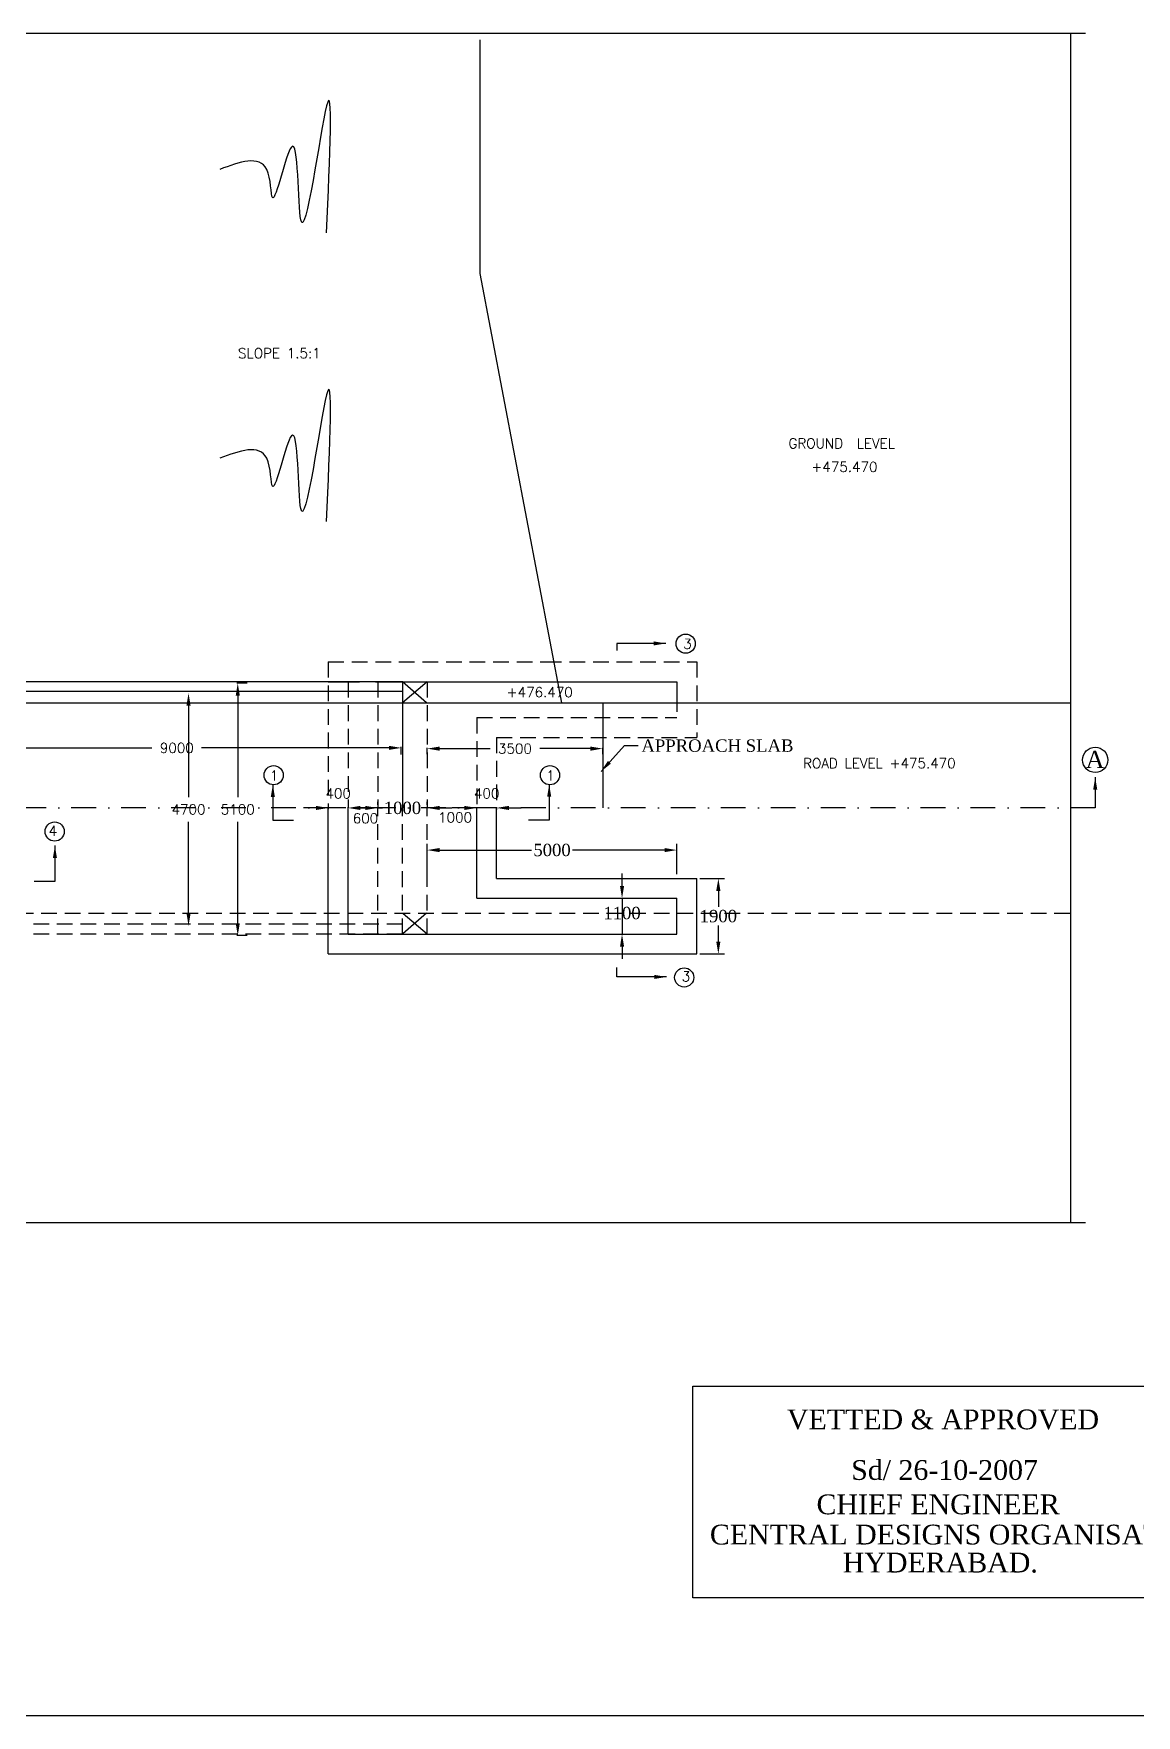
# Model space of a CAD drawing. Header units: millimetres. Extents: x -1426 to 1182, y 579 to 1915.
# Drawn here: x -897.4 to -674.5, y 1276.7 to 1616.6 of the extents above; entities that cross this region are included whole.
import ezdxf

# ---------------------------------------------------------------- set-up
doc = ezdxf.new("R2010")
doc.units = ezdxf.units.MM
doc.linetypes.add('DASHDOTX2', pattern=[2, 1, -0.5, 0, -0.5])
doc.linetypes.add('HIDDEN', pattern=[9.525, 6.35, -3.175])
doc.styles.add('ROMANS', font='romans')
doc.styles.get("Standard").update_dxf_attribs({"font": 'times.ttf'})
doc.styles.add('TIMES NEW ROMAN', font='times.ttf')
doc.dimstyles.new('ISO-25', dxfattribs={"dimtxt": 2.5, "dimasz": 2.5, "dimexe": 1.25, "dimexo": 0.625, "dimtad": 0, "dimtih": 1, "dimtoh": 1, "dimlfac": 100, "dimtxsty": 'TIMES NEW ROMAN', "dimcen": 2.5, "dimadec": 0, "dimazin": 0, "dimtfac": 1, "dimtmove": 0, "dimatfit": 3, "dimfxl": 1, "dimarcsym": 0})
doc.dimstyles.get("Standard").update_dxf_attribs({"dimtxt": 2, "dimasz": 2.5, "dimexe": 0.18, "dimexo": 0.18, "dimgap": 1.5, "dimtad": 0, "dimtih": 1, "dimtoh": 1, "dimdec": 0, "dimlfac": 100, "dimzin": 0, "dimdsep": 46, "dimtxsty": 'ROMANS', "dimcen": 0.09, "dimadec": 0, "dimazin": 0, "dimtfac": 1, "dimtdec": 0, "dimtofl": 0, "dimtmove": 1, "dimatfit": 1, "dimfxl": 1, "dimtolj": 1, "dimtzin": 0, "dimarcsym": 0})
doc.dimstyles.new('STANDARD$0', dxfattribs={"dimscale": 88.888889, "dimtxt": 0.02, "dimasz": 0.02, "dimexe": 0.1, "dimexo": 0.1, "dimgap": 0.09, "dimtad": 2, "dimtih": 1, "dimtoh": 1, "dimdec": 0, "dimzin": 1, "dimdsep": 46, "dimtxsty": 'Standard', "dimcen": 0.09, "dimadec": 0, "dimazin": 0, "dimtfac": 1, "dimtdec": 4, "dimtofl": 0, "dimtmove": 0, "dimatfit": 3, "dimfxl": 1, "dimtolj": 1, "dimtzin": 1, "dimarcsym": 0})

# ---------------------------------------------------------------- blocks, each defined once
blk = doc.blocks.new('*D105')
at = {"color": 0, "lineweight": -2, "transparency": 16777216}
for p, q in [((-913.87, 1470.9), (-913.87, 1472.41)), ((-911.37, 1472.23), (-873.51, 1472.23)), ((-825.61, 1472.23), (-863.47, 1472.23)), ((-823.11, 1470.9), (-823.11, 1472.41))]:
    blk.add_line(p, q, dxfattribs=at)
at = {"color": 0, "transparency": 16777216}
for points in [[(-911.37, 1472.65), (-911.37, 1471.82), (-913.87, 1472.23)], [(-825.61, 1472.65), (-825.61, 1471.82), (-823.11, 1472.23)]]:
    blk.add_solid(points, dxfattribs=at)
at = {"layer": 'Defpoints', "color": 0, "transparency": 16777216}
for p in [(-913.87, 1472.23), (-913.87, 1470.72), (-823.11, 1470.72)]:
    blk.add_point(p, dxfattribs=at)
at = {"color": 0, "transparency": 16777216, "insert": (-868.49, 1472.23), "char_height": 2, "attachment_point": 5, "style": 'ROMANS'}
blk.add_mtext('\\A1;9000', dxfattribs=at)
blk = doc.blocks.new('*D130')
at = {"color": 0, "lineweight": -2, "transparency": 16777216}
for p, q in [((-866.12, 1480.79), (-866.12, 1462.29)), ((-866.12, 1438.79), (-866.12, 1457.29))]:
    blk.add_line(p, q, dxfattribs=at)
at = {"color": 0, "transparency": 16777216}
for points in [[(-866.53, 1480.79), (-865.7, 1480.79), (-866.12, 1483.29)], [(-866.53, 1438.79), (-865.7, 1438.79), (-866.12, 1436.29)]]:
    blk.add_solid(points, dxfattribs=at)
at = {"layer": 'Defpoints', "color": 0, "transparency": 16777216}
for p in [(-866.12, 1483.29), (-866.12, 1436.29), (-866.12, 1436.29)]:
    blk.add_point(p, dxfattribs=at)
at = {"color": 0, "transparency": 16777216, "insert": (-866.12, 1459.79), "char_height": 2, "attachment_point": 5, "style": 'ROMANS'}
blk.add_mtext('\\A1;4700', dxfattribs=at)
blk = doc.blocks.new('*D131')
at = {"color": 0, "lineweight": -2, "transparency": 16777216}
for p, q in [((-854.26, 1485.29), (-856.35, 1485.29)), ((-856.17, 1482.79), (-856.17, 1462.29)), ((-856.17, 1436.79), (-856.17, 1457.29)), ((-854.26, 1434.29), (-856.35, 1434.29))]:
    blk.add_line(p, q, dxfattribs=at)
at = {"color": 0, "transparency": 16777216}
for points in [[(-856.58, 1482.79), (-855.75, 1482.79), (-856.17, 1485.29)], [(-856.58, 1436.79), (-855.75, 1436.79), (-856.17, 1434.29)]]:
    blk.add_solid(points, dxfattribs=at)
at = {"layer": 'Defpoints', "color": 0, "transparency": 16777216}
for p in [(-854.08, 1485.29), (-856.17, 1434.29), (-854.08, 1434.29)]:
    blk.add_point(p, dxfattribs=at)
at = {"color": 0, "transparency": 16777216, "insert": (-856.17, 1459.79), "char_height": 2, "attachment_point": 5, "style": 'ROMANS'}
blk.add_mtext('\\A1;5100', dxfattribs=at)
blk = doc.blocks.new('*D143')
at = {"color": 0, "lineweight": -2, "transparency": 16777216}
for p, q in [((-810.35, 1460.1), (-812.85, 1460.1)), ((-807.85, 1458.31), (-807.85, 1460.28)), ((-803.85, 1458.31), (-803.85, 1460.28)), ((-801.35, 1460.1), (-798.85, 1460.1))]:
    blk.add_line(p, q, dxfattribs=at)
at = {"color": 0, "transparency": 16777216}
for points in [[(-810.35, 1460.51), (-810.35, 1459.68), (-807.85, 1460.1)], [(-801.35, 1460.51), (-801.35, 1459.68), (-803.85, 1460.1)]]:
    blk.add_solid(points, dxfattribs=at)
at = {"layer": 'Defpoints', "color": 0, "transparency": 16777216}
for p in [(-807.85, 1460.1), (-807.85, 1458.13), (-803.85, 1458.13)]:
    blk.add_point(p, dxfattribs=at)
at = {"color": 0, "transparency": 16777216, "insert": (-805.85, 1463.03), "char_height": 2, "attachment_point": 5, "style": 'ROMANS'}
blk.add_mtext('\\A1;400', dxfattribs=at)
blk = doc.blocks.new('*D144')
at = {"color": 0, "lineweight": -2, "transparency": 16777216}
for p, q in [((-827.87, 1460.72), (-827.87, 1461.34)), ((-817.87, 1460.72), (-817.87, 1461.34)), ((-830.37, 1460.09), (-832.87, 1460.09)), ((-827.87, 1460.09), (-826.91, 1460.09)), ((-817.87, 1460.09), (-818.84, 1460.09)), ((-815.37, 1460.09), (-812.87, 1460.09))]:
    blk.add_line(p, q, dxfattribs=at)
at = {"color": 0, "transparency": 16777216}
for points in [[(-830.37, 1460.51), (-830.37, 1459.68), (-827.87, 1460.09)], [(-815.37, 1460.51), (-815.37, 1459.68), (-817.87, 1460.09)]]:
    blk.add_solid(points, dxfattribs=at)
at = {"layer": 'Defpoints', "color": 0, "transparency": 16777216}
for p in [(-827.87, 1460.09), (-827.87, 1460.09), (-817.87, 1460.09)]:
    blk.add_point(p, dxfattribs=at)
at = {"color": 0, "transparency": 16777216, "insert": (-822.87, 1460.09), "char_height": 2.5, "attachment_point": 5, "style": 'TIMES NEW ROMAN'}
blk.add_mtext('1000', dxfattribs=at)
blk = doc.blocks.new('*D145')
at = {"color": 0, "lineweight": -2, "transparency": 16777216}
for p, q in [((-817.87, 1470.97), (-817.87, 1472.26)), ((-815.37, 1472.08), (-805.16, 1472.08)), ((-784.89, 1472.08), (-795.11, 1472.08)), ((-782.39, 1470.97), (-782.39, 1472.26))]:
    blk.add_line(p, q, dxfattribs=at)
at = {"color": 0, "transparency": 16777216}
for points in [[(-815.37, 1472.5), (-815.37, 1471.66), (-817.87, 1472.08)], [(-784.89, 1472.5), (-784.89, 1471.66), (-782.39, 1472.08)]]:
    blk.add_solid(points, dxfattribs=at)
at = {"layer": 'Defpoints', "color": 0, "transparency": 16777216}
for p in [(-817.87, 1472.08), (-817.87, 1470.79), (-782.39, 1470.79)]:
    blk.add_point(p, dxfattribs=at)
at = {"color": 0, "transparency": 16777216, "insert": (-800.13, 1472.08), "char_height": 2, "attachment_point": 5, "style": 'ROMANS'}
blk.add_mtext('\\A1;3500', dxfattribs=at)
blk = doc.blocks.new('*D146')
at = {"color": 0, "lineweight": -2, "transparency": 16777216}
for p, q in [((-778.48, 1444.34), (-778.48, 1446.84)), ((-781.04, 1441.84), (-777.23, 1441.84)), ((-778.48, 1441.84), (-778.48, 1434.59)), ((-781.04, 1434.59), (-777.23, 1434.59)), ((-778.48, 1432.09), (-778.48, 1429.59))]:
    blk.add_line(p, q, dxfattribs=at)
at = {"color": 0, "transparency": 16777216}
for points in [[(-778.89, 1444.34), (-778.06, 1444.34), (-778.48, 1441.84)], [(-778.89, 1432.09), (-778.06, 1432.09), (-778.48, 1434.59)]]:
    blk.add_solid(points, dxfattribs=at)
at = {"layer": 'Defpoints', "color": 0, "transparency": 16777216}
for p in [(-781.66, 1441.84), (-781.66, 1434.59), (-778.48, 1434.59)]:
    blk.add_point(p, dxfattribs=at)
at = {"color": 0, "transparency": 16777216, "insert": (-778.48, 1438.84), "char_height": 2.5, "attachment_point": 5, "style": 'TIMES NEW ROMAN'}
blk.add_mtext('1100', dxfattribs=at)
blk = doc.blocks.new('*D147')
at = {"color": 0, "lineweight": -2, "transparency": 16777216}
for p, q in [((-762.77, 1445.84), (-757.76, 1445.84)), ((-759.01, 1443.34), (-759.01, 1440.12)), ((-759.01, 1433.09), (-759.01, 1436.32)), ((-762.77, 1430.59), (-757.76, 1430.59))]:
    blk.add_line(p, q, dxfattribs=at)
at = {"color": 0, "transparency": 16777216}
for points in [[(-759.43, 1443.34), (-758.59, 1443.34), (-759.01, 1445.84)], [(-759.43, 1433.09), (-758.59, 1433.09), (-759.01, 1430.59)]]:
    blk.add_solid(points, dxfattribs=at)
at = {"layer": 'Defpoints', "color": 0, "transparency": 16777216}
for p in [(-763.39, 1445.84), (-763.39, 1430.59), (-759.01, 1430.59)]:
    blk.add_point(p, dxfattribs=at)
at = {"color": 0, "transparency": 16777216, "insert": (-759.01, 1438.22), "char_height": 2.5, "attachment_point": 5, "style": 'TIMES NEW ROMAN'}
blk.add_mtext('1900', dxfattribs=at)
blk = doc.blocks.new('*D148')
at = {"color": 0, "lineweight": -2, "transparency": 16777216}
for p, q in [((-817.87, 1446.7), (-817.87, 1452.83)), ((-815.37, 1451.58), (-796.79, 1451.58)), ((-769.89, 1451.58), (-788.47, 1451.58)), ((-767.39, 1446.7), (-767.39, 1452.83))]:
    blk.add_line(p, q, dxfattribs=at)
at = {"color": 0, "transparency": 16777216}
for points in [[(-815.37, 1451.99), (-815.37, 1451.16), (-817.87, 1451.58)], [(-769.89, 1451.99), (-769.89, 1451.16), (-767.39, 1451.58)]]:
    blk.add_solid(points, dxfattribs=at)
at = {"layer": 'Defpoints', "color": 0, "transparency": 16777216}
for p in [(-817.87, 1451.58), (-817.87, 1446.07), (-767.39, 1446.07)]:
    blk.add_point(p, dxfattribs=at)
at = {"color": 0, "transparency": 16777216, "insert": (-792.63, 1451.58), "char_height": 2.5, "attachment_point": 5, "style": 'TIMES NEW ROMAN'}
blk.add_mtext('5000', dxfattribs=at)
blk = doc.blocks.new('*D142')
at = {"color": 0, "lineweight": -2, "transparency": 16777216}
for p, q in [((-840.37, 1460.09), (-842.87, 1460.09)), ((-837.87, 1458.65), (-837.87, 1460.27)), ((-833.87, 1458.65), (-833.87, 1460.27)), ((-831.37, 1460.09), (-828.87, 1460.09))]:
    blk.add_line(p, q, dxfattribs=at)
at = {"color": 0, "transparency": 16777216}
for points in [[(-840.37, 1460.51), (-840.37, 1459.68), (-837.87, 1460.09)], [(-831.37, 1460.51), (-831.37, 1459.68), (-833.87, 1460.09)]]:
    blk.add_solid(points, dxfattribs=at)
at = {"layer": 'Defpoints', "color": 0, "transparency": 16777216}
for p in [(-837.87, 1460.09), (-837.87, 1458.47), (-833.87, 1458.47)]:
    blk.add_point(p, dxfattribs=at)
at = {"color": 0, "transparency": 16777216, "insert": (-835.87, 1463.02), "char_height": 2, "attachment_point": 5, "style": 'ROMANS'}
blk.add_mtext('\\A1;400', dxfattribs=at)

msp = doc.modelspace()

# ---------------------------------------------------------------- linework, layer by layer
for p, q in [((-684.81782, 1616.56148), (-914.21987, 1616.56148)), ((-807.2328, 1615.3342), (-807.2328, 1568.08607)), ((-687.81782, 1616.56148), (-687.81782, 1376.22765)), ((-807.2328, 1568.08607), (-790.7328, 1481.34307)), ((-822.86431, 1485.59307), (-1050.21635, 1485.59307)), ((-822.87319, 1485.59473), (-822.87319, 1460.09473)), ((-817.9849, 1481.34473), (-822.87319, 1485.59473)), ((-822.87319, 1485.59473), (-817.87319, 1485.59473)), ((-817.87319, 1485.59473), (-822.87319, 1481.34473)), ((-817.87319, 1485.59473), (-782.39126, 1485.59473)), ((-782.39126, 1485.59473), (-767.3912, 1485.59473)), ((-767.3912, 1485.59473), (-767.3912, 1482.72145)), ((-822.86427, 1483.59307), (-1050.21635, 1483.59307)), ((-913.87539, 1481.34307), (-687.81782, 1481.34307)), ((-782.39126, 1481.34473), (-782.39113, 1460.09795)), ((-837.87319, 1430.59473), (-837.87319, 1460.09606)), ((-833.87319, 1434.59606), (-833.87319, 1460.09606)), ((-807.85404, 1441.84305), (-807.85404, 1459.76196)), ((-803.85404, 1445.84304), (-803.85404, 1459.76196)), ((-803.85404, 1445.84304), (-763.39126, 1445.84304)), ((-763.39126, 1430.59473), (-763.39126, 1445.84304)), ((-807.85404, 1441.84305), (-767.39126, 1441.84308)), ((-767.39126, 1434.59473), (-767.39126, 1441.84308)), ((-833.87319, 1434.59473), (-767.39126, 1434.59473)), ((-822.87319, 1434.59473), (-817.87319, 1434.59473)), ((-837.87319, 1430.59473), (-763.39126, 1430.59473)), ((-684.81782, 1376.22765), (-914.21987, 1376.22765)), ((-764.13395, 1343.22431), (-656.96508, 1343.22431)), ((-764.13395, 1300.4483), (-764.13395, 1343.22431)), ((-656.96508, 1300.4483), (-764.13395, 1300.4483)), ((-1425.53329, 1276.72662), (-289.73557, 1276.72662))]:
    msp.add_line(p, q)
at = {"linetype": 'HIDDEN', "ltscale": 0.5}
for p, q in [((-837.87319, 1489.59473), (-837.87319, 1459.84519)), ((-837.87319, 1489.59473), (-793.87319, 1489.59473)), ((-793.87319, 1489.59473), (-763.3912, 1489.59473)), ((-763.3912, 1489.59473), (-763.3912, 1474.34308)), ((-833.87319, 1485.59473), (-833.87319, 1460.09473)), ((-833.87319, 1485.59473), (-833.87319, 1460.09473)), ((-827.87319, 1485.59473), (-827.87319, 1460.09473)), ((-817.87319, 1485.59473), (-817.87319, 1460.09473)), ((-767.3912, 1482.72145), (-767.3912, 1478.34305)), ((-807.85404, 1478.34307), (-807.85404, 1459.75626)), ((-807.85404, 1478.34307), (-767.3912, 1478.34305)), ((-803.85404, 1474.34308), (-763.3912, 1474.34308)), ((-803.85404, 1474.34308), (-803.85404, 1459.75626)), ((-827.87319, 1434.59473), (-827.87319, 1460.09473)), ((-822.87319, 1434.59307), (-822.87319, 1460.09473)), ((-817.87319, 1434.59473), (-817.87319, 1460.09473)), ((-914.94386, 1438.84307), (-687.81782, 1438.84307)), ((-822.87319, 1436.59307), (-1050.21635, 1436.59307)), ((-822.87319, 1434.59307), (-1050.21635, 1434.59307))]:
    msp.add_line(p, q, dxfattribs=at)
at = {"linetype": 'HIDDEN'}
for p, q in [((-837.87319, 1485.59473), (-797.87319, 1485.59473)), ((-817.9849, 1438.84473), (-822.87319, 1434.59473)), ((-817.87319, 1434.59473), (-822.87319, 1438.84473))]:
    msp.add_line(p, q, dxfattribs=at)
at = {"linetype": 'DASHDOTX2', "ltscale": 5}
msp.add_line((-682.81782, 1460.09814), (-1050.21635, 1460.09307), dxfattribs=at)
for centre, radius in [((-765.61987, 1493.28438), 1.93746), ((-682.81782, 1469.79814), 2.54951), ((-848.9127, 1466.70242), 1.93746), ((-793.04476, 1466.70909), 1.93746), ((-893.18402, 1455.32456), 1.93746), ((-765.91071, 1425.83993), 1.93746)]:
    msp.add_circle(centre, radius)
for points in [[(-838.21681, 1576.33265), (-838.21681, 1601.94122), (-843.43701, 1578.94093), (-845.33526, 1593.64215), (-849.13177, 1583.44614), (-850.31818, 1589.13694), (-859.80945, 1589.13694)], [(-838.21681, 1517.97178), (-838.21681, 1543.58036), (-843.43701, 1520.58006), (-845.33526, 1535.28128), (-849.13177, 1525.08527), (-850.31818, 1530.77607), (-859.80945, 1530.77607)]]:
    msp.add_spline(points, degree=3)

# ---------------------------------------------------------------- texts
at = {"style": 'ROMANS'}
for s, p in [('SLOPE 1.5:1', (-856.10734, 1550.98564)), ('GROUND  LEVEL', (-744.83323, 1532.75578)), ('+475.470', (-740.21138, 1528.00317)), (' +476.470', (-803.18195, 1482.48785)), (' ROAD LEVEL +475.470', (-743.25862, 1468.12599)), ('1', (-849.65442, 1465.65541)), ('1', (-793.78649, 1465.66209)), ('600', (-832.9161, 1456.98714)), ('1000', (-815.66098, 1457.17422)), ('4', (-894.38237, 1454.44588))]:
    msp.add_text(s, height=2, dxfattribs=at).set_placement(p)
for p in [(-766.12961, 1492.2429), (-766.42045, 1425.06052)]:
    msp.add_text('3', height=2, rotation=358.8562331, dxfattribs=at).set_placement(p)
for s, p in [('VETTED & APPROVED', (-745.13866, 1334.53353)), ('Sd/ 26-10-2007', (-732.15745, 1324.3087)), ('CHIEF ENGINEER', (-739.1639, 1317.36548)), ('CENTRAL DESIGNS ORGANISATION', (-760.72211, 1311.25849)), ('HYDERABAD.', (-733.8591, 1305.59983))]:
    msp.add_text(s, height=4).set_placement(p)
for s, insert, char_height, width, attachment_point in [('APPROACH SLAB', (-774.56442, 1473.94111), 2.5, 100, 1), ('A', (-680.95287, 1471.6512), 3.5, 4.365, 3)]:
    msp.add_mtext(s, dxfattribs=dict(insert=insert, char_height=char_height, width=width, attachment_point=attachment_point))

# ---------------------------------------------------------------- dimensions: what is measured, and where the dimension line sits
for base, p1, p2, angle, override, picture, middle in [((-856.16616, 1434.29161), (-854.08481, 1485.29161), (-854.08481, 1434.29161), 90, {"dimscale": 1, "dimtxt": 2, "dimasz": 2.5, "dimexe": 0.18, "dimexo": 0.18, "dimgap": 1.5, "dimtad": 0, "dimlfac": 100, "dimzin": 0, "dimtxsty": 'ROMANS', "dimtdec": 0, "dimtmove": 1, "dimatfit": 1, "dimtzin": 0}, '*D131', (-856.16616, 1459.79161)), ((-866.11684, 1436.29161), (-866.11684, 1483.29161), (-866.11684, 1436.29161), 90, {"dimscale": 1, "dimtxt": 2, "dimasz": 2.5, "dimexe": 0.18, "dimexo": 0.18, "dimgap": 1.5, "dimtad": 0, "dimlfac": 100, "dimzin": 0, "dimtxsty": 'ROMANS', "dimtdec": 0, "dimtmove": 1, "dimatfit": 1, "dimtzin": 0}, '*D130', (-866.11684, 1459.79161)), ((-837.87319, 1460.09473), (-833.87319, 1458.4731), (-837.87319, 1458.4731), 180, {"dimscale": 1, "dimtxt": 2, "dimasz": 2.5, "dimexe": 0.18, "dimexo": 0.18, "dimgap": 1.5, "dimtad": 0, "dimlfac": 100, "dimzin": 0, "dimtxsty": 'ROMANS', "dimtdec": 0, "dimtmove": 2, "dimatfit": 1, "dimtzin": 0}, '*D142', (-835.87319, 1463.02473)), ((-807.85404, 1460.09642), (-803.85404, 1458.13463), (-807.85404, 1458.13463), 180, {"dimscale": 1, "dimtxt": 2, "dimasz": 2.5, "dimexe": 0.18, "dimexo": 0.18, "dimgap": 1.5, "dimtad": 0, "dimlfac": 100, "dimzin": 0, "dimtxsty": 'ROMANS', "dimtdec": 0, "dimtmove": 2, "dimatfit": 1, "dimtzin": 0}, '*D143', (-805.85404, 1463.02642))]:
    dim = msp.add_linear_dim(base=base, p1=p1, p2=p2, angle=angle, dimstyle='STANDARD$0', override=override)
    dim.commit()
    dim.dimension.update_dxf_attribs({"geometry": picture, "text_midpoint": middle})
for base, p1, p2, text, override, picture, middle in [((-913.86616, 1472.23409), (-823.11268, 1470.71895), (-913.86616, 1470.71895), '9000', {"dimscale": 1, "dimtxt": 2, "dimasz": 2.5, "dimexe": 0.18, "dimexo": 0.18, "dimgap": 1.5, "dimtad": 0, "dimlfac": 100, "dimzin": 0, "dimtxsty": 'ROMANS', "dimtdec": 0, "dimtmove": 1, "dimatfit": 1, "dimtzin": 0}, '*D105', (-868.48942, 1472.23409)), ((-817.87319, 1472.07977), (-782.39126, 1470.79112), (-817.87319, 1470.79112), '3500', {"dimscale": 1, "dimtxt": 2, "dimasz": 2.5, "dimexe": 0.18, "dimexo": 0.18, "dimgap": 1.5, "dimtad": 0, "dimlfac": 100, "dimzin": 0, "dimtxsty": 'ROMANS', "dimtdec": 0, "dimtmove": 2, "dimatfit": 1, "dimtzin": 0}, '*D145', (-800.13223, 1472.07977))]:
    dim = msp.add_linear_dim(base=base, p1=p1, p2=p2, angle=180, text=text, dimstyle='STANDARD$0', override=override)
    dim.commit()
    dim.dimension.update_dxf_attribs({"geometry": picture, "text_midpoint": middle})
dim = msp.add_linear_dim(base=(-827.87319, 1460.09473), p1=(-817.87319, 1460.09473), p2=(-827.87319, 1460.09473), angle=180, dimstyle='ISO-25')
dim.commit()
dim.dimension.update_dxf_attribs({"geometry": '*D144', "text_midpoint": (-822.87319, 1460.09473)})
for base, p1, p2, angle, text, picture, middle in [((-817.87319, 1451.57632), (-767.39126, 1446.07467), (-817.87319, 1446.07467), 180, '5000', '*D148', (-792.63223, 1451.57632)), ((-759.00838, 1430.59473), (-763.39126, 1445.84304), (-763.39126, 1430.59473), 90, '1900', '*D147', (-759.00838, 1438.21888))]:
    dim = msp.add_linear_dim(base=base, p1=p1, p2=p2, angle=angle, text=text, dimstyle='ISO-25')
    dim.commit()
    dim.dimension.update_dxf_attribs({"geometry": picture, "text_midpoint": middle})
dim = msp.add_linear_dim(base=(-778.47635, 1434.59473), p1=(-781.66201, 1441.84307), p2=(-781.66201, 1434.59473), angle=90, text='1100', dimstyle='ISO-25', override={"dimtmove": 2})
dim.commit()
dim.dimension.update_dxf_attribs({"geometry": '*D146', "text_midpoint": (-778.47635, 1438.84307), "dimtype": 160})

# ---------------------------------------------------------------- leaders
for points, dimstyle, override in [([(-769.60772, 1493.33851), (-779.56211, 1493.33851), (-779.56211, 1491.88973)], 'Standard', {"dimgap": 1.5, "dimtad": 0}), ([(-782.72221, 1467.47008), (-777.96542, 1472.69111), (-775.18942, 1472.69111)], 'ISO-25', {"dimgap": 0.625, "dimtad": 0}), ([(-849.073, 1464.83652), (-849.073, 1457.59577), (-844.88708, 1457.59577)], 'Standard', {"dimgap": 1.5, "dimtad": 0}), ([(-793.20507, 1464.8432), (-793.20507, 1457.60244), (-797.41853, 1457.60244)], 'Standard', {"dimgap": 1.5, "dimtad": 0}), ([(-682.81782, 1466.29814), (-682.81782, 1460.09814)], 'Standard', {"dimgap": 0.09, "dimtad": 0}), ([(-893.13067, 1452.47467), (-893.13067, 1445.23392), (-897.31659, 1445.23392)], 'Standard', {"dimgap": 1.5, "dimtad": 0}), ([(-769.4665, 1425.9463), (-779.50787, 1425.9463), (-779.50787, 1427.86202)], 'Standard', {"dimgap": 1.5, "dimtad": 0})]:
    msp.add_leader(points, dimstyle=dimstyle, override=override)

doc.saveas('drawing.dxf')
